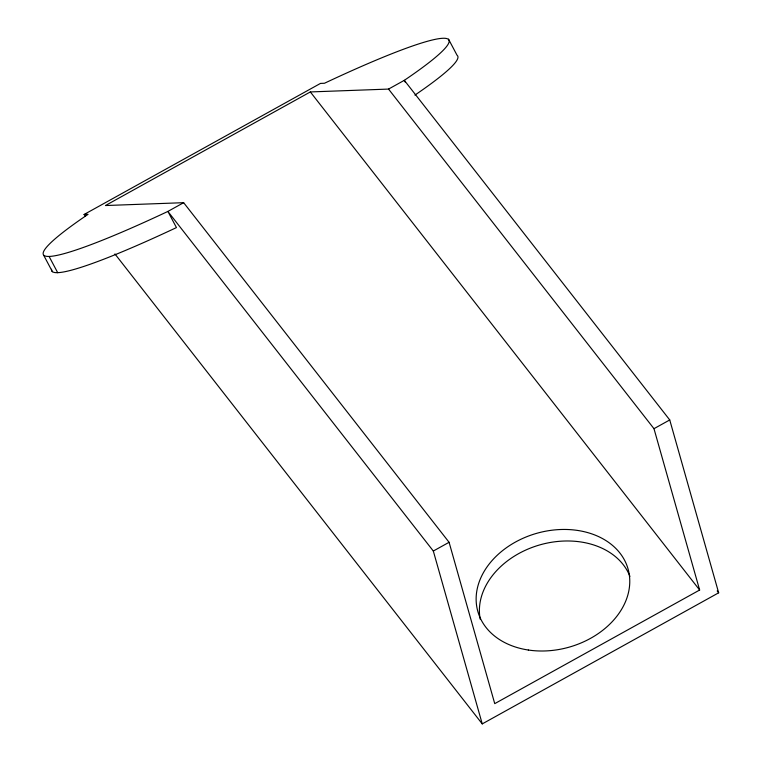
<?xml version="1.0" encoding="UTF-8"?>
<svg xmlns="http://www.w3.org/2000/svg" width="762" height="762" viewBox="0 0 762 762"><rect width="100%" height="100%" fill="white"/><g stroke="black" fill="none" stroke-linecap="round" stroke-linejoin="round"><path stroke-width="1.14" d="M85.477 216.265L84.087 214.484L320.507 83.401L324.46 83.258A233.524 22.327 -27.9 0 1 404.308 80.334L669.741 419.948L718.661 592.807L482.241 723.9L114.929 253.946M310.334 91.935L105.442 205.54L183.652 202.682L449.085 542.296L494.738 703.64L699.64 590.026L653.977 428.682L388.544 89.078L310.334 91.935L699.64 590.026M183.652 202.682L167.888 211.426A233.524 22.327 -27.9 0 1 88.04 214.341L84.087 214.484M388.544 89.078L404.308 80.334L405.384 82.353M482.241 723.9L433.321 551.031L449.085 542.296M653.977 428.682L669.741 419.948M717.194 590.941L718.661 592.807M433.321 551.031L167.888 211.426L176.451 227.581A233.524 22.327 -27.9 0 1 51.578 269.253M448.504 39.119L457.067 55.274A233.524 22.327 -27.9 0 1 414.919 95.098M49.159 256.584L57.721 272.729M43.844 255.556L52.407 271.71M480.203 619.192A78.057 59.179 -15.8 0 1 539.839 544.887A78.057 59.179 -15.8 0 1 629.936 576.386M528.333 650.024A78.057 59.179 -15.8 0 0 628.279 569.776A78.057 59.179 -15.8 0 0 502.244 550.888A78.057 59.179 -15.8 0 0 528.333 650.024"/></g></svg>
